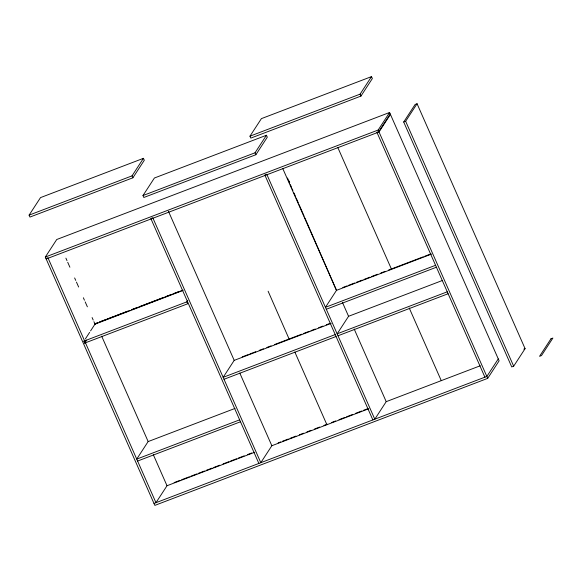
<?xml version="1.0" encoding="UTF-8"?>
<svg xmlns="http://www.w3.org/2000/svg" width="582" height="582" viewBox="0 0 582 582"><rect width="100%" height="100%" fill="white"/><g stroke="black" fill="none" stroke-linecap="round" stroke-linejoin="round"><path stroke-width="0.87" d="M93.92 321.686L95.011 324.159L97.921 322.61L95.339 323.599L90.581 330.903M29.1 215.136L40.514 197.604L143.448 158.326L144.3 160.261L132.885 177.794L29.951 217.071L29.1 215.136L132.034 175.859L143.448 158.326M45.316 257.04L56.738 239.508L389.584 112.486L499.116 360.833L487.701 378.365L154.848 505.387L45.316 257.04L378.169 130.026L389.584 112.486M142.983 195.545L154.397 178.012L266.447 135.257L267.305 137.185L255.884 154.725L143.834 197.48L142.983 195.545L255.032 152.79L266.447 135.257M85.35 338.942L89.635 332.366M187.826 300.356L186.858 301.854L83.924 341.132L84.776 343.067L86.682 340.143M249.969 136.173L261.391 118.633L371.505 76.613L372.356 78.548L360.942 96.088L250.827 138.109L249.969 136.173L360.083 94.153L371.505 76.613M235.033 408.418L148.126 441.585L136.712 459.118L239.638 419.84M390.238 113.97L378.824 131.503L376.889 132.245L484.915 377.172M390.442 114.421L379.02 131.961L46.174 258.975M331.158 323.374L234.197 360.374L223.153 377.332L335.21 334.57M403.704 122.009L415.126 104.476L417.061 103.734L525.088 348.662L513.673 366.194L511.731 366.936L403.704 122.009L405.647 121.267L417.061 103.734M254.727 452.265L167.012 485.737L155.969 502.695L47.942 257.768L46.007 258.51M442.589 280.415L348.567 316.295L337.153 333.828L447.267 291.808M368.806 408.731L271.845 445.732L260.809 462.69L152.782 217.763L150.84 218.505L258.866 463.432M480.23 365.78L386.208 401.66L374.793 419.193L266.767 174.265L264.832 175L372.858 419.928M498.265 358.898L486.85 376.43L153.997 503.452M99.617 321.962L105.553 319.685M107.248 319.038L113.184 316.761M114.887 316.113L120.823 313.836M122.518 313.189L127.604 311.239M131.845 309.609L136.937 307.66M139.484 306.685L163.229 297.584M166.619 296.289L170.861 294.659M174.258 293.364L178.499 291.735M99.595 321.977L129.953 310.388M131.641 309.748L183.09 290.112M95.011 324.159L182.835 290.513M84.776 343.067L187.71 303.789L186.858 301.854M342.798 287.515L347.032 285.9M348.727 285.253L354.656 282.99M356.351 282.343L362.28 280.08M363.976 279.433L369.905 277.17M371.592 276.523L377.522 274.26M380.912 272.973L385.146 271.35M388.536 270.063L391.075 269.088M391.926 268.768L423.267 256.808M424.962 256.16L430.891 253.898M431.357 254.152L336.491 290.353L325.454 307.311L435.569 265.29M326.306 309.246L436.42 267.225M242.214 356.882L248.158 354.613M249.853 353.965L255.796 351.695M259.194 350.4L263.435 348.778M266.832 347.483L271.074 345.868M274.471 344.573L301.636 334.206M303.331 333.559L309.275 331.289M310.97 330.641L315.218 329.019M318.609 327.724L322.857 326.109M326.255 324.807L330.496 323.192M224.012 379.268L336.061 336.505M338.004 335.763L448.118 293.743M137.563 461.053L240.497 421.775M174.134 482.587L180.034 480.332M181.722 479.692L189.317 476.796M190.998 476.149L196.905 473.894M198.593 473.253L204.493 470.998M206.181 470.358L212.088 468.103M213.776 467.462L219.676 465.207M223.052 463.919L228.959 461.664M230.639 461.024L236.547 458.769M238.234 458.129L244.134 455.873M247.51 454.586L251.73 452.978M278.152 442.895L280.691 441.927M282.386 441.28L288.316 439.017M290.011 438.37L295.94 436.107M299.33 434.812L303.564 433.197M306.947 431.902L311.188 430.287M314.571 428.992L319.656 427.057M323.89 425.442L327.28 424.147L326.902 424.722L294.841 352.037M331.471 422.547L335.661 420.946M339.015 419.666L344.879 417.432M346.559 416.792L352.423 414.551M355.777 413.271L361.64 411.03M363.321 410.39L367.511 408.79M523.793 349.156L525.088 348.662M405.647 121.267L513.673 366.194M378.169 130.026L487.701 378.365M360.083 94.153L360.942 96.088M409.211 307.958L441.265 380.643M337.815 147.522L391.548 269.342M288.621 180.391L289.72 182.872M342.42 302.364L348.567 316.295M354.154 328.968L386.208 401.66M282.765 168.533L336.491 290.353L304.895 217.944M255.032 152.79L255.884 154.725M289.254 339.364L268.113 291.204M168.409 211.208L234.197 360.374M239.784 373.047L271.845 445.732M132.034 175.859L132.885 177.794M101.661 336.149L148.163 441.571M153.321 454.702L167.012 485.737M65.897 258.146L66.988 260.62M67.716 262.271L69.898 267.225M74.634 277.949L75.725 280.422M76.453 282.074L78.635 287.028M83.364 297.751L84.455 300.232M85.183 301.876L87.373 306.83M92.102 317.554L93.193 320.035M83.961 341.117L84.812 343.053M287.464 177.99L289.647 182.988M290.367 184.654L291.458 187.149M292.186 188.815L292.913 190.474M294.005 192.977L295.452 196.301M296.18 197.967L298.362 202.965M299.09 204.624L304.168 216.278M550.965 338.789L539.543 356.322L541.486 355.58L552.9 338.047L550.965 338.789"/></g></svg>
